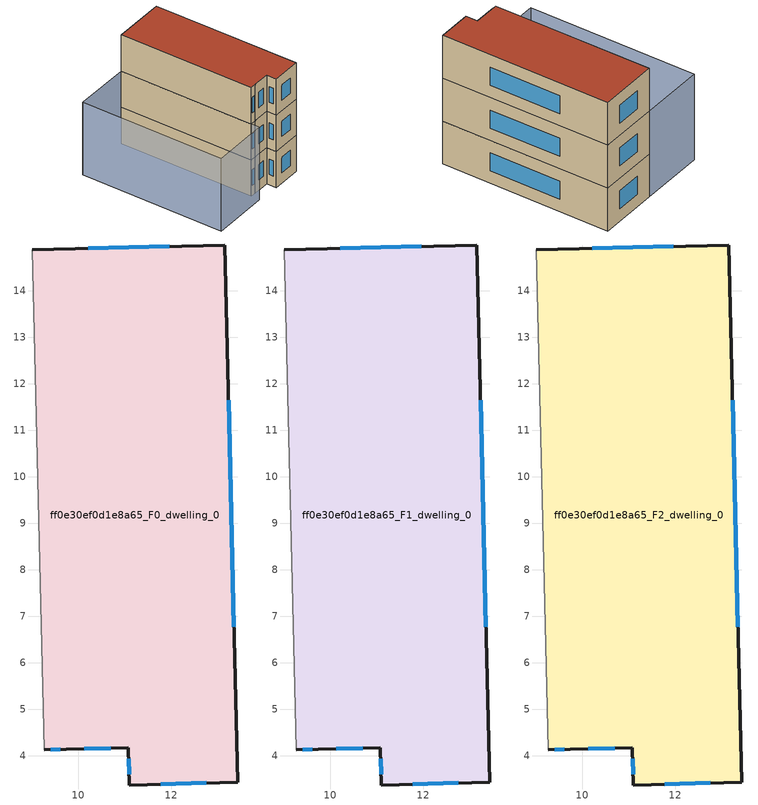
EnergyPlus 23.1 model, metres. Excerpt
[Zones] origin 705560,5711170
ff0e30ef0d1e8a65_F0_dwelling_0
 floor ground (EU_floor_Construction): 13.15,14.99 13.43,3.43 11.09,3.37 11.07,4.17 9.74,4.14 9.26,4.13 9.01,14.89 z0
 wall outside (EU_wall_Construction): 9.26,4.13 9.74,4.14 11.07,4.17 11.09,3.37 13.43,3.43 13.15,14.99 9.01,14.89 z0:3
 wall adiabatic (EU_wall_Construction): 9.01,14.89 9.26,4.13 z0:3
 window (EU_Window_Construction): 10.13,4.15 10.69,4.16 / 9.4,4.13 9.6,4.13 / 11.95,14.96 10.21,14.92 / 13.35,6.77 13.23,11.65 / 11.77,3.38 12.75,3.41 / 11.08,3.94 11.09,3.6 z0.87:2.13
ff0e30ef0d1e8a65_F1_dwelling_0
 floor to ff0e30ef0d1e8a65_F0_dwelling_0 (EU_floor_Construction): 13.15,14.99 13.42,3.43 11.09,3.37 11.07,4.17 9.74,4.14 9.26,4.13 9.01,14.89 z3
 wall outside (EU_wall_Construction): 9.26,4.13 9.74,4.14 11.07,4.17 11.09,3.37 13.43,3.43 13.15,14.99 9.01,14.89 z3:6
 wall adiabatic (EU_wall_Construction): 9.01,14.89 9.26,4.13 z3:6
 window (EU_Window_Construction): 10.13,4.15 10.69,4.16 / 9.4,4.13 9.6,4.13 / 11.95,14.96 10.21,14.92 / 13.35,6.77 13.23,11.65 / 11.77,3.38 12.75,3.41 / 11.08,3.94 11.09,3.6 z3.87:5.13
ff0e30ef0d1e8a65_F2_dwelling_0
 floor to ff0e30ef0d1e8a65_F1_dwelling_0 (EU_floor_Construction): 13.15,14.99 13.42,3.43 11.09,3.37 11.07,4.17 9.74,4.14 9.26,4.13 9.01,14.89 z6
 wall outside (EU_wall_Construction): 9.26,4.13 9.74,4.14 11.07,4.17 11.09,3.37 13.43,3.43 13.15,14.99 9.01,14.89 z6:9
 wall adiabatic (EU_wall_Construction): 9.01,14.89 9.26,4.13 z6:9
 window (EU_Window_Construction): 10.13,4.15 10.69,4.16 / 9.4,4.13 9.6,4.13 / 11.95,14.96 10.21,14.92 / 13.35,6.77 13.23,11.65 / 11.77,3.38 12.75,3.41 / 11.08,3.94 11.09,3.6 z6.87:8.13
 roof outside (EU_roof_Construction): 13.43,3.43 13.15,14.99 9.01,14.89 9.26,4.13 9.74,4.14 11.07,4.17 11.09,3.37 z9
shading: 4.81,3.33 4.53,14.78 / 4.53,14.78 9.01,14.89 / 9.01,14.89 9.28,3.44 / 9.28,3.44 4.81,3.33 z0:6
[Building]
EU S2 Campaign: North Axis=0; Terrain=City; Solar Distribution=FullExterior
[Site:Location]
London: Latitude=51.5; Longitude=-0.5; Time Zone=0; Elevation=25
[SizingPeriod:WeatherFileDays]
AnnualSizingPeriod: Begin Month=1; Begin Day of Month=1; End Month=12; End Day of Month=31; Day of Week for Start Day=Monday; Use Weather File Daylight Saving Period=No; Use Weather File Rain and Snow Indicators=No
[MATERIAL]
EU_InternalMass_Material: Roughness=MediumRough; Thickness=0.1; Conductivity=1; Density=1800; Specific Heat=900; Thermal Absorptance=0.9; Solar Absorptance=0.7; Visible Absorptance=0.7
[MATERIAL:NOMASS] Roughness=MediumRough; Thermal Absorptance=0.9; Solar Absorptance=0.7; Visible Absorptance=0.7
Name | Thermal Resistance
EU_wall_NoMass | 0.724719
EU_roof_NoMass | 2.98947
EU_floor_NoMass | 2.39157
[WINDOWMATERIAL:SIMPLEGLAZINGSYSTEM]
EU_Window_SimpleGlazing: UFactor=2.63425; Solar Heat Gain Coefficient=0.76; Visible Transmittance=0.76
[CONSTRUCTION]
EU_wall_Construction: EU_wall_NoMass
EU_roof_Construction: EU_roof_NoMass
EU_floor_Construction: EU_floor_NoMass
EU_Window_Construction: EU_Window_SimpleGlazing
EU_InternalMass_Construction: EU_InternalMass_Material
[ZONE] Type=1; Multiplier=1; Ceiling Height=autocalculate; Floor Area=autocalculate; Part of Total Floor Area=Yes
Name | Volume
ff0e30ef0d1e8a65_F0_dwelling_0 | 139.452
ff0e30ef0d1e8a65_F1_dwelling_0; ff0e30ef0d1e8a65_F2_dwelling_0 | 139.451
[INTERNALMASS] Construction=EU_InternalMass_Construction; Surface Area=46.4838
Name | Zone or ZoneList
ff0e30ef0d1e8a65_F0_dwelling_0_EU_InternalMass | ff0e30ef0d1e8a65_F0_dwelling_0
ff0e30ef0d1e8a65_F1_dwelling_0_EU_InternalMass | ff0e30ef0d1e8a65_F1_dwelling_0
ff0e30ef0d1e8a65_F2_dwelling_0_EU_InternalMass | ff0e30ef0d1e8a65_F2_dwelling_0
[OTHEREQUIPMENT] Fuel Type=Electricity; Design Level Calculation Method=Watts/Area; Power per Zone Floor Area=1; Fraction Latent=0; Fraction Radiant=0; Fraction Lost=0; Carbon Dioxide Generation Rate=0; EndUse Subcategory=EU_Step8_InternalGains
Name | Zone or ZoneList or Space or SpaceList | Schedule
EU_Step8_InternalGain_ff0e30ef0d1e8a65_F0_dwelling_0_f000 | ff0e30ef0d1e8a65_F0_dwelling_0 | EU_Step8_GainSchedule_ff0e30ef0d1e8a65_F0_dwelling_0_f000
EU_Step8_InternalGain_ff0e30ef0d1e8a65_F1_dwelling_0_f000 | ff0e30ef0d1e8a65_F1_dwelling_0 | EU_Step8_GainSchedule_ff0e30ef0d1e8a65_F1_dwelling_0_f000
EU_Step8_InternalGain_ff0e30ef0d1e8a65_F2_dwelling_0_f000 | ff0e30ef0d1e8a65_F2_dwelling_0 | EU_Step8_GainSchedule_ff0e30ef0d1e8a65_F2_dwelling_0_f000
[ZONEVENTILATION:DESIGNFLOWRATE] Schedule=EU_AlwaysOn; Design Flow Rate Calculation Method=AirChanges/Hour; Air Changes per Hour=0.418135; Ventilation Type=Natural; Fan Pressure Rise=0; Fan Total Efficiency=1; Constant Term Coefficient=1; Temperature Term Coefficient=0; Velocity Term Coefficient=0; Velocity Squared Term Coefficient=0; Minimum Indoor Temperature=-100; Maximum Indoor Temperature=100; Delta Temperature=-100; Minimum Outdoor Temperature=-100; Maximum Outdoor Temperature=100; Maximum Wind Speed=40
Name | Zone or ZoneList or Space or SpaceList
EU_ConstantAir_ff0e30ef0d1e8a65_F0_dwelling_0 | ff0e30ef0d1e8a65_F0_dwelling_0
EU_ConstantAir_ff0e30ef0d1e8a65_F1_dwelling_0 | ff0e30ef0d1e8a65_F1_dwelling_0
EU_ConstantAir_ff0e30ef0d1e8a65_F2_dwelling_0 | ff0e30ef0d1e8a65_F2_dwelling_0
[HVACTEMPLATE:THERMOSTAT] Constant Heating Setpoint=20; Constant Cooling Setpoint=50
EU_HeatOnly_ff0e30ef0d1e8a65_F0_dwelling_0; EU_HeatOnly_ff0e30ef0d1e8a65_F1_dwelling_0; EU_HeatOnly_ff0e30ef0d1e8a65_F2_dwelling_0
[HVACTEMPLATE:ZONE:IDEALLOADSAIRSYSTEM] System Availability Schedule=EU_AlwaysOn; Maximum Heating Supply Air Temperature=50; Minimum Cooling Supply Air Temperature=13; Maximum Heating Supply Air Humidity Ratio=0.0156; Minimum Cooling Supply Air Humidity Ratio=0.0077; Heating Limit=NoLimit; Cooling Limit=NoLimit; Heating Availability Schedule=EU_AlwaysOn; Cooling Availability Schedule=EU_CoolingOff; Dehumidification Control Type=ConstantSensibleHeatRatio; Cooling Sensible Heat Ratio=0.7; Dehumidification Setpoint=60; Humidification Control Type=None; Humidification Setpoint=30; Outdoor Air Method=None; Outdoor Air Flow Rate per Person=0.00944; Outdoor Air Flow Rate per Zone Floor Area=0; Outdoor Air Flow Rate per Zone=0; Demand Controlled Ventilation Type=None; Outdoor Air Economizer Type=NoEconomizer; Heat Recovery Type=None; Sensible Heat Recovery Effectiveness=0.7; Latent Heat Recovery Effectiveness=0.65
Name | Template Thermostat
ff0e30ef0d1e8a65_F0_dwelling_0 | EU_HeatOnly_ff0e30ef0d1e8a65_F0_dwelling_0
ff0e30ef0d1e8a65_F1_dwelling_0 | EU_HeatOnly_ff0e30ef0d1e8a65_F1_dwelling_0
ff0e30ef0d1e8a65_F2_dwelling_0 | EU_HeatOnly_ff0e30ef0d1e8a65_F2_dwelling_0
[SIZING:ZONE] Zone Cooling Design Supply Air Temperature Input Method=SupplyAirTemperature; Zone Cooling Design Supply Air Temperature=13; Zone Heating Design Supply Air Temperature Input Method=SupplyAirTemperature; Zone Heating Design Supply Air Temperature=50; Zone Cooling Design Supply Air Humidity Ratio=0.008; Zone Heating Design Supply Air Humidity Ratio=0.008; Cooling Design Air Flow Method=DesignDay; Cooling Design Air Flow Rate=0; Cooling Minimum Air Flow per Zone Floor Area=0.000762; Cooling Minimum Air Flow=0; Cooling Minimum Air Flow Fraction=0.2; Heating Design Air Flow Method=DesignDay; Heating Design Air Flow Rate=0; Heating Maximum Air Flow per Zone Floor Area=0.002032; Heating Maximum Air Flow=0.141576; Heating Maximum Air Flow Fraction=0.3; Account for Dedicated Outdoor Air System=No; Dedicated Outdoor Air System Control Strategy=NeutralSupplyAir; Dedicated Outdoor Air Low Setpoint Temperature for Design=autosize; Dedicated Outdoor Air High Setpoint Temperature for Design=autosize; Zone Load Sizing Method=Sensible Load Only No Latent Load; Zone Latent Cooling Design Supply Air Humidity Ratio Input Method=HumidityRatioDifference; Zone Cooling Design Supply Air Humidity Ratio Difference=0.005; Zone Latent Heating Design Supply Air Humidity Ratio Input Method=HumidityRatioDifference; Zone Humidification Design Supply Air Humidity Ratio Difference=0.005
ff0e30ef0d1e8a65_F0_dwelling_0; ff0e30ef0d1e8a65_F1_dwelling_0; ff0e30ef0d1e8a65_F2_dwelling_0
[SCHEDULE:CONSTANT]
Name | Hourly Value
EU_AlwaysOn | 1
EU_CoolingOff | 0
[SCHEDULE:FILE] Column Number=1; Rows to Skip at Top=0; Number of Hours of Data=8760; Column Separator=Comma; Interpolate to Timestep=No; Minutes per Item=60; Adjust Schedule for Daylight Savings=Yes
Name | File
EU_Step8_GainSchedule_ff0e30ef0d1e8a65_F0_dwelling_0_f000 | ../../schedules/ff0e30ef0d1e8a65/ff0e30ef0d1e8a65_F0_dwelling_0_f000_gain.csv
EU_Step8_GainSchedule_ff0e30ef0d1e8a65_F1_dwelling_0_f000 | ../../schedules/ff0e30ef0d1e8a65/ff0e30ef0d1e8a65_F1_dwelling_0_f000_gain.csv
EU_Step8_GainSchedule_ff0e30ef0d1e8a65_F2_dwelling_0_f000 | ../../schedules/ff0e30ef0d1e8a65/ff0e30ef0d1e8a65_F2_dwelling_0_f000_gain.csv
